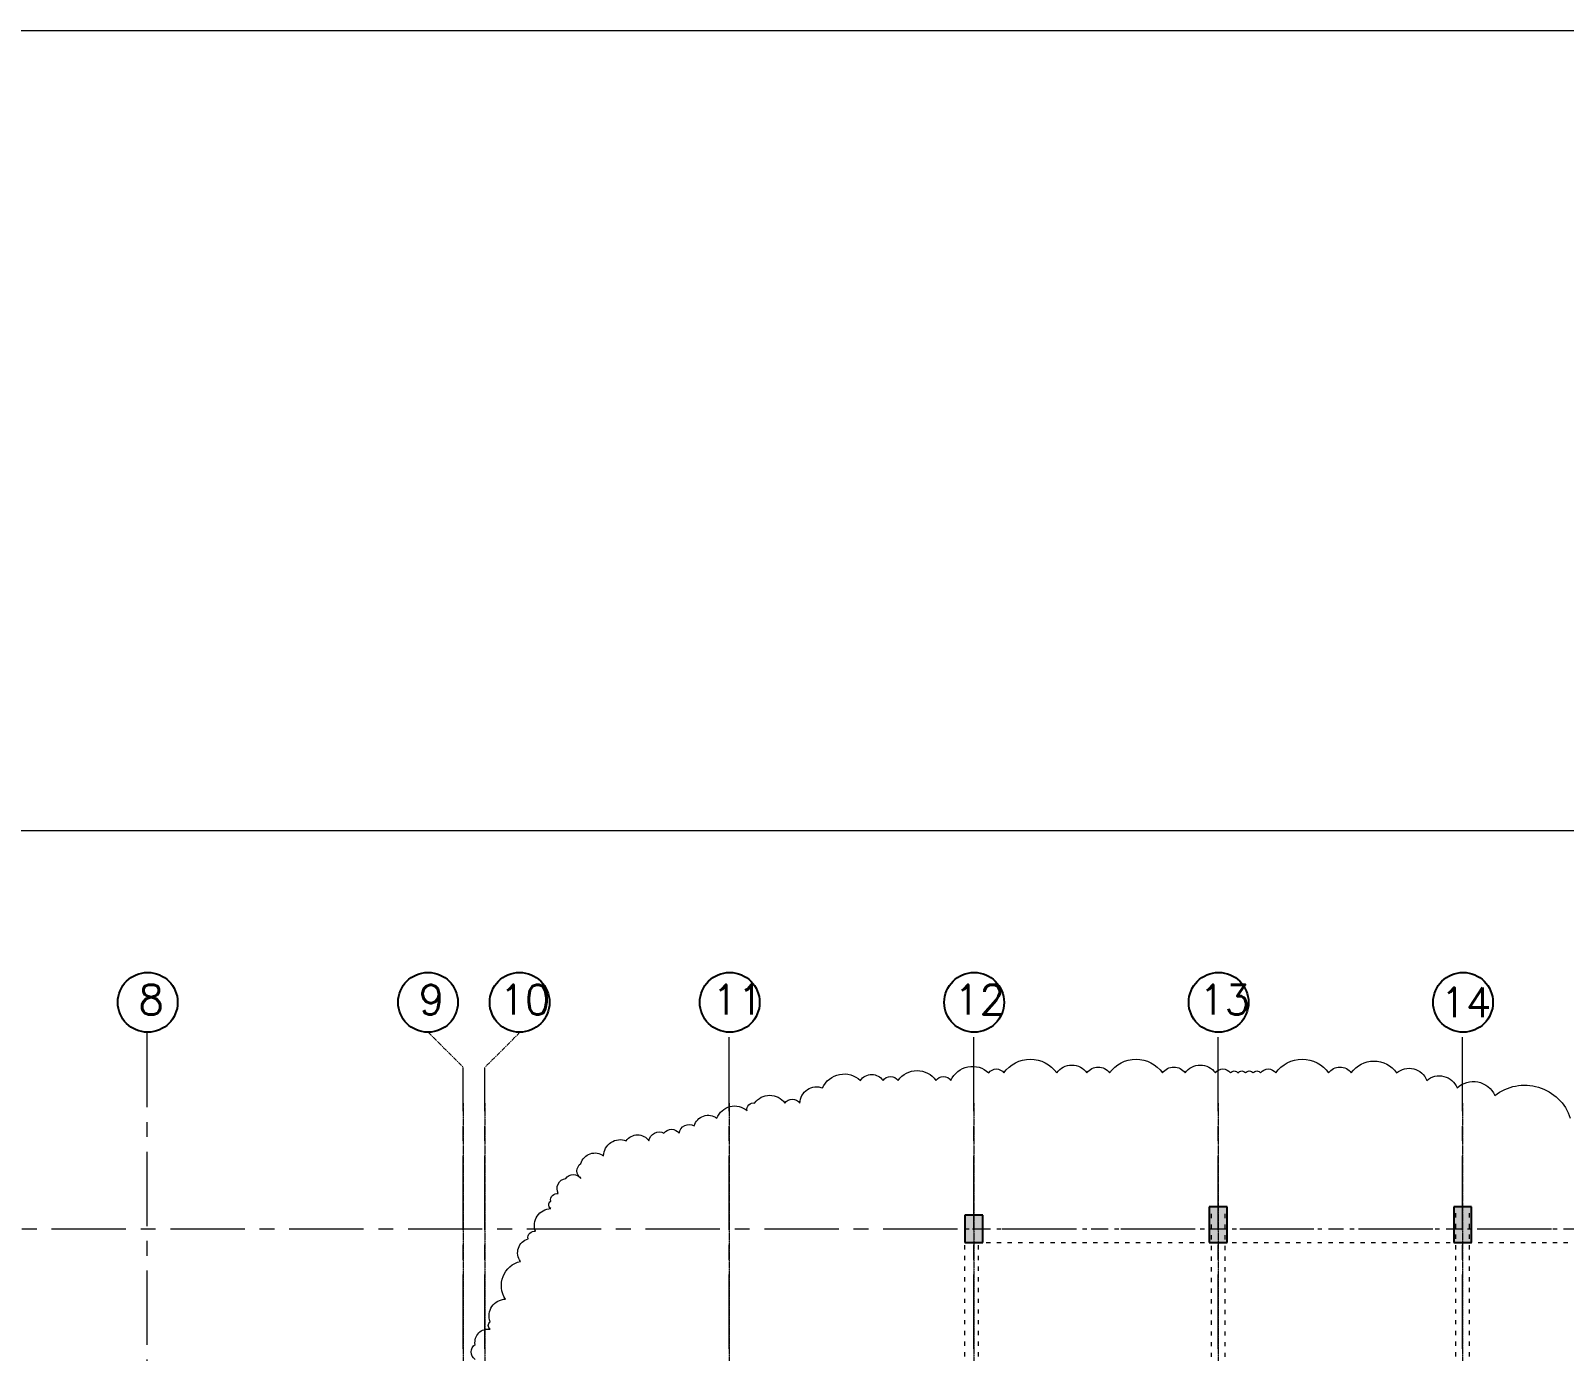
# Model space of a CAD drawing. Header units: inches. Extents: x 719368 to 6315912, y -2624014 to 446967.
# Drawn here: x 5472006 to 5497823, y -2091330 to -2069088 of the extents above; entities that cross this region are included whole.
import ezdxf

# ---------------------------------------------------------------- set-up
doc = ezdxf.new("R2010")
doc.units = ezdxf.units.IN
doc.header["$LTSCALE"] = 20
doc.header["$MEASUREMENT"] = 0
for name, pattern in [('ACAD_ISO03W100', [30, 12, -18]), ('CENTER', [2, 1.25, -0.25, 0.25, -0.25]), ('CENTER2', [1.125, 0.75, -0.125, 0.125, -0.125])]:
    doc.linetypes.add(name, pattern=pattern)
doc.layers.get('0').update_dxf_attribs({"color": 51, "lineweight": 30})
for name, color, linetype, lineweight in [('COLUMN', 2, 'Continuous', 25), ('DIM', 7, 'Continuous', 13), ('GRID', 202, 'CENTER', 5), ('HIDDEN', 181, 'ACAD_ISO03W100', 18), ('WALL', 1, 'Continuous', 18)]:
    doc.layers.add(name, color=color, linetype=linetype, lineweight=lineweight)
doc.layers.add('grid text', color=140, linetype='Continuous')
doc.styles.add('Tabrej', font='romans.shx')

# ---------------------------------------------------------------- blocks, each defined once
blk = doc.blocks.new('CU')
at = {"layer": 'WALL', "linetype": 'CENTER2'}
h = blk.add_hatch(color=256, dxfattribs=at)
h.dxf.hatch_style = 1
h.paths.add_polyline_path([(0, 0.035), (0, -0.265), (0.46, -0.265), (0.46, 0.035)])
at = {"layer": 'COLUMN', "linetype": 'CENTER2'}
blk.add_lwpolyline([(0, 0.035), (0, -0.265), (0.46, -0.265), (0.46, 0.035), (0, 0.035)], dxfattribs=at)
blk = doc.blocks.new('C2')
at = {"layer": 'COLUMN'}
h = blk.add_hatch(color=7, dxfattribs=at)
h.dxf.hatch_style = 1
h.paths.add_polyline_path([(0.3, 0), (0, 0), (0, -0.6), (0.3, -0.6)])
for p, q in [((0, 0), (0, -0.6)), ((0.3, 0), (0, 0)), ((0.3, -0.6), (0.3, 0)), ((0, -0.6), (0.3, -0.6))]:
    blk.add_line(p, q, dxfattribs=at)

msp = doc.modelspace()

# ---------------------------------------------------------------- linework, layer by layer
at = {"layer": 'DIM'}
for points in [[(5424872.2914, -2069087.5328), (5557835.631, -2069087.5328), (5557835.631, -2255131.986), (5424872.2914, -2255131.986)], [(5553055.3852, -2167590.5634), (5432049.132, -2167590.5634), (5432049.132, -2082559.4872), (5553055.3852, -2082559.4872)]]:
    msp.add_lwpolyline(points, close=True, dxfattribs=at)
msp.add_lwpolyline([(5479488.4086, -2091467.1104, -0.52056705), (5479488.4086, -2091213.1056, -0.52056705), (5479742.6984, -2090959.0943, -0.52056705), (5479742.6984, -2090832.0887, -0.52056705), (5479996.9715, -2090451.0782, -0.52056705), (5480251.2614, -2089816.0628, -0.52056705), (5480378.4063, -2089435.0459, -0.52056705), (5480505.5512, -2089308.0467, -0.52056705), (5480759.8243, -2088927.0298, -0.52056705), (5480759.8243, -2088800.0306, -0.52056705), (5480886.9692, -2088673.0249, -0.52056705), (5481014.1141, -2088419.0201, -0.52056705), (5481268.3872, -2088419.0201, -0.52056705), (5481268.3872, -2088165.0088, -0.52056705), (5481649.822, -2088038.0032, -0.52056705), (5482031.24, -2087783.9983, -0.52056705), (5482412.6747, -2087783.9983, -0.52056705), (5482666.9478, -2087656.9927, -0.52056705), (5482921.2377, -2087656.9927, -0.52056705), (5483175.5108, -2087529.987, -0.52056705), (5483556.9455, -2087402.9878, -0.52056705), (5484065.5085, -2087275.9822, -0.52056705), (5484192.6534, -2087148.9765, -0.52056705), (5484701.2163, -2087148.9765, -0.52056705), (5484955.5061, -2087148.9765, -0.52056705), (5485336.9242, -2086894.9717, -0.52056705), (5485972.632, -2086767.966, -0.52056705), (5486354.0667, -2086767.966, -0.52056705), (5486608.3399, -2086767.966, -0.52056705), (5487244.0477, -2086767.966, -0.52056705), (5487498.3375, -2086767.966, -0.52056705), (5488134.0454, -2086640.9604, -0.52056705), (5488388.3185, -2086640.9604, -0.52056705), (5489278.3162, -2086640.9604, -0.52056705), (5489786.8791, -2086640.9604, -0.52056705), (5490168.3138, -2086640.9604, -0.52056705), (5491058.2948, -2086640.9604, -0.52056705), (5491439.7295, -2086640.9604, -0.52056705), (5491948.2925, -2086640.9604, -0.52056705), (5492202.5656, -2086640.9604, -0.52056705), (5492329.7105, -2086640.9604, -0.52056705), (5492456.8554, -2086640.9604, -0.52056705), (5492584.0003, -2086640.9604, -0.52056705), (5492711.1452, -2086640.9604, -0.52056705), (5492965.4183, -2086640.9604, -0.52056705), (5493855.416, -2086640.9604, -0.52056705), (5494236.834, -2086640.9604, -0.52056705), (5494999.6868, -2086640.9604, -0.52056705), (5495508.2497, -2086767.966, -0.52056705), (5496016.8294, -2086894.9717, -0.52056705), (5496652.5372, -2087021.9773, -0.52056705), (5497923.9529, -2087402.9878, -0.52056705)], format="xyb", dxfattribs=at)
at = {"layer": 'GRID', "ltscale": 50}
for p, q in [((5473969.0859, -2103219.7489), (5473969.0859, -2085956.2237)), ((5483766.5858, -2129286.9875), (5483766.5858, -2085956.4181)), ((5487881.5858, -2129286.9875), (5487881.5858, -2085956.4181)), ((5491996.5858, -2129286.9875), (5491996.5858, -2085956.4181)), ((5496111.5858, -2129286.9875), (5496111.5858, -2085956.4181)), ((5479289.0859, -2129286.7931), (5479289.0859, -2086547.5623)), ((5479289.0859, -2129286.8385), (5479289.0859, -2086547.6076)), ((5479651.5859, -2129286.9875), (5479651.5859, -2086547.7567)), ((5436358.4024, -2089265.4344), (5551291.0154, -2089265.4344))]:
    msp.add_line(p, q, dxfattribs=at)
at = {"layer": 'GRID', "color": 190, "ltscale": 3}
for p, q in [((5478697.7825, -2085956.2589), (5479289.0859, -2086547.5623)), ((5480242.8892, -2085956.4533), (5479651.5859, -2086547.7567))]:
    msp.add_line(p, q, dxfattribs=at)
at = {"layer": 'GRID', "ltscale": 0.05}
for p, q in [((5479289.0859, -2087148.5707), (5479289.0859, -2126935.9243)), ((5479651.5859, -2087148.5707), (5479651.5859, -2126935.9243)), ((5483766.5858, -2087148.5707), (5483766.5858, -2126935.9243)), ((5487881.5858, -2087148.5707), (5487881.5858, -2126935.9243)), ((5491996.5858, -2087148.5707), (5491996.5858, -2126935.9243)), ((5496111.5858, -2087148.5707), (5496111.5858, -2126935.9243))]:
    msp.add_line(p, q, dxfattribs=at)
at = {"layer": 'grid text'}
msp.add_circle((5473975.8942, -2085452.6634), 503.6064, dxfattribs=at)
at = {"layer": 'grid text', "color": 190}
for centre in [(5478694.4782, -2085452.6634), (5480236.117, -2085452.8925), (5483773.3942, -2085452.8578), (5487888.3942, -2085452.8578), (5492003.3941, -2085452.8578), (5496118.3942, -2085452.8578)]:
    msp.add_circle(centre, 503.6064, dxfattribs=at)
at = {"layer": 'HIDDEN', "linetype": 'ACAD_ISO03W100', "ltscale": 0.3}
for p, q in [((5491881.5857, -2095565.4344), (5491881.5857, -2088895.4344)), ((5492111.5857, -2095565.4344), (5492111.5857, -2088895.4344)), ((5495996.5858, -2095195.4797), (5495996.5858, -2088895.4344)), ((5496226.5858, -2095195.4797), (5496226.5858, -2088895.4344)), ((5487731.5858, -2089265.4344), (5504491.5858, -2089265.4344)), ((5487731.5858, -2095195.4797), (5487731.5858, -2089495.4344)), ((5487731.5858, -2089495.4344), (5504491.5858, -2089495.4344)), ((5487961.5858, -2095195.4797), (5487961.5858, -2089495.4344))]:
    msp.add_line(p, q, dxfattribs=at)

# ---------------------------------------------------------------- block references
at = {"linetype": 'CENTER2', "xscale": 1000, "yscale": 1000, "zscale": 1000, "rotation": 270}
msp.add_blockref('CU', (5487996.5858, -2089035.4344), dxfattribs=at)
at = {"color": 5, "xscale": 1000, "yscale": 1000, "zscale": 1000}
for p in [(5491846.5858, -2088895.4344), (5495961.5858, -2088895.4344)]:
    msp.add_blockref('C2', p, dxfattribs=at)

# ---------------------------------------------------------------- texts
at = {"layer": 'grid text', "insert": (5473819.8193, -2085156.382), "char_height": 500, "attachment_point": 1, "style": 'Tabrej'}
msp.add_mtext_dynamic_manual_height_columns('8', width=0.5, gutter_width=24, heights=[0], dxfattribs=at)
at = {"layer": 'grid text', "color": 190, "char_height": 500, "attachment_point": 1, "style": 'Tabrej'}
for s, insert in [('9', (5478538.4033, -2085156.382)), ('10', (5479896.615, -2085156.6111)), ('11', (5483475.7197, -2085156.5764)), ('12', (5487550.2739, -2085156.5764)), ('13', (5491674.2081, -2085156.5764)), ('14', (5495736.5507, -2085204.1788))]:
    msp.add_mtext_dynamic_manual_height_columns(s, width=0.5, gutter_width=24, heights=[0], dxfattribs=dict(at, insert=insert))

doc.saveas('drawing.dxf')
